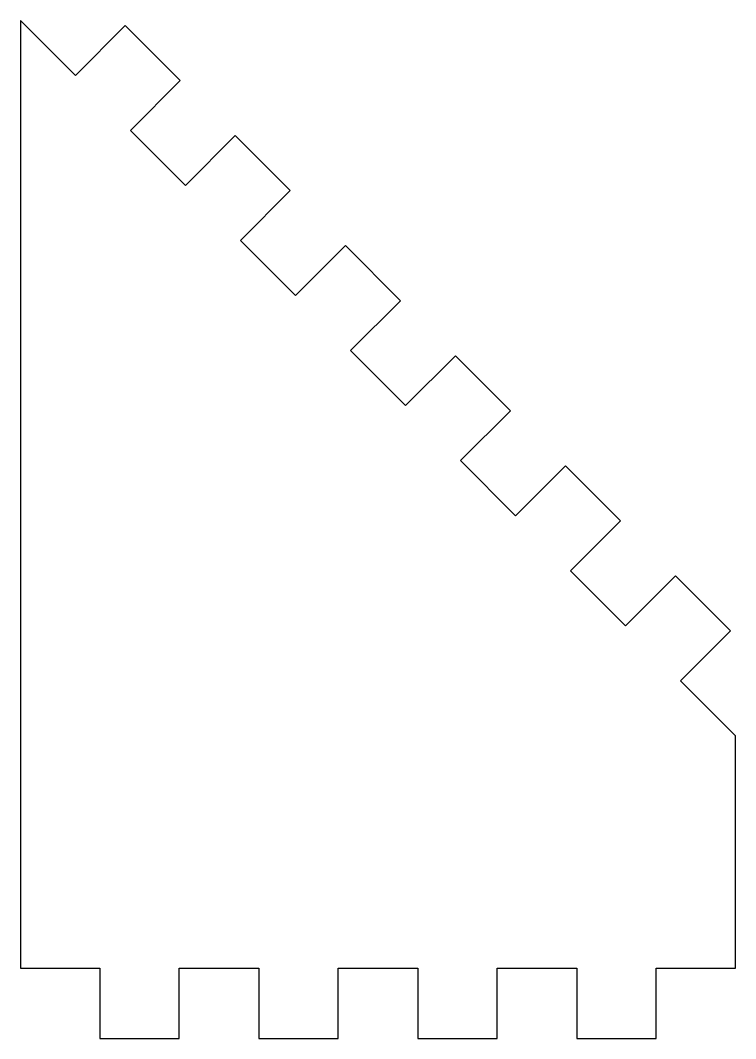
# Model space of a CAD drawing. Header units: millimetres. Extents: x -188.2 to -137.4, y 0 to 72.2.
import ezdxf

# ---------------------------------------------------------------- set-up
doc = ezdxf.new("R2010")
doc.units = ezdxf.units.MM
doc.layers.get('0').update_dxf_attribs({"linetype": 'CONTINUOUS'})

msp = doc.modelspace()

# ---------------------------------------------------------------- linework, layer by layer
msp.add_lwpolyline([(-137.441, 5), (-137.441, 21.464), (-141.342, 25.365), (-137.806, 28.901), (-141.707, 32.802), (-145.243, 29.266), (-149.143, 33.167), (-145.608, 36.702), (-149.509, 40.603), (-153.044, 37.068), (-156.945, 40.969), (-153.41, 44.504), (-157.31, 48.405), (-160.846, 44.869), (-164.747, 48.77), (-161.211, 52.306), (-165.112, 56.207), (-168.648, 52.671), (-172.548, 56.572), (-169.013, 60.107), (-172.914, 64.008), (-176.449, 60.473), (-180.35, 64.374), (-176.814, 67.909), (-180.715, 71.81), (-184.251, 68.274), (-188.152, 72.175), (-188.152, 5), (-182.517, 5), (-182.517, 0), (-176.883, 0), (-176.883, 5), (-171.248, 5), (-171.248, 0), (-165.614, 0), (-165.614, 5), (-159.979, 5), (-159.979, 0), (-154.345, 0), (-154.345, 5), (-148.71, 5), (-148.71, 0), (-143.075, 0), (-143.075, 5)], close=True)

doc.saveas('drawing.dxf')
